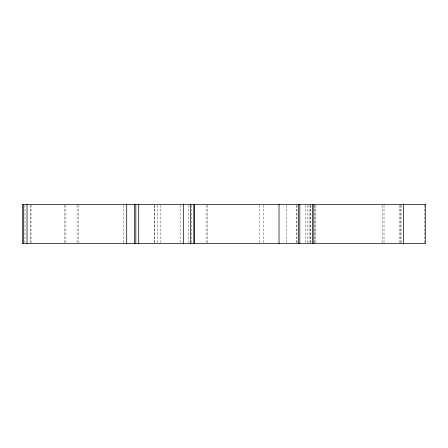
<?xml version="1.0" encoding="UTF-8"?>
<svg xmlns="http://www.w3.org/2000/svg" width="448" height="448" viewBox="0 0 448 448"><rect width="100%" height="100%" fill="white"/><g stroke="black" fill="none" stroke-linecap="round" stroke-linejoin="round"><path stroke-width="0.34" stroke-dasharray="2.24 1.68" d="M424.267 205.212L424.267 242.788M401.05 205.212L401.05 242.788M400.4 205.212L400.4 242.788M399.683 205.212L399.683 242.788M384.031 205.212L384.031 242.788M382.245 205.212L382.245 242.788M315.274 205.212L315.274 242.788M314.888 205.212L314.888 242.788M310.307 205.212L310.307 242.788M310.24 205.212L310.24 242.788M309.075 205.212L309.075 242.788M307.675 205.212L307.675 243.488M305.76 205.212L305.76 242.788M296.957 205.212L296.957 242.788M296.632 205.212L296.632 242.788M286.306 205.212L286.306 242.788M263.312 205.212L263.312 242.788M259.84 205.212L259.84 242.788M207.743 205.212L207.743 242.788M206.091 205.212L206.091 242.788M191.57 205.212L191.57 242.788M188.423 205.212L188.423 242.788M180.466 205.212L180.466 242.788M160.619 205.212L160.619 242.788M157.209 205.212L157.209 242.788M154.616 205.212L154.616 242.788M154.353 205.212L154.353 243.488M123.469 205.212L123.469 243.488M78.781 205.212L78.781 242.788M77.056 205.212L77.056 242.788M65.918 205.212L65.918 242.788M64.294 205.212L64.294 243.488M31.007 205.212L31.007 242.788M30.744 205.212L30.744 242.788M24.965 205.212L24.965 242.788"/><path stroke-width="0.67" d="M403.351 204.512L403.351 243.488M313.813 204.512L313.813 243.488M312.547 204.512L312.547 243.488M299.818 204.512L299.818 243.488M298.553 204.512L298.553 243.488M279.031 204.512L279.031 243.488M194.527 204.512L194.527 243.488M193.81 204.512L193.81 243.488M190.338 204.512L190.338 243.488M183.322 204.512L183.322 243.488M138.701 204.512L138.701 243.488M135.811 204.512L135.811 243.488M134.54 204.512L134.54 243.488M126.717 204.512L126.717 243.488M27.042 204.512L27.042 243.488M23.666 204.512L23.666 243.488M425.6 204.512L22.4 204.512L22.4 243.488L425.6 243.488L425.6 204.512"/></g></svg>
